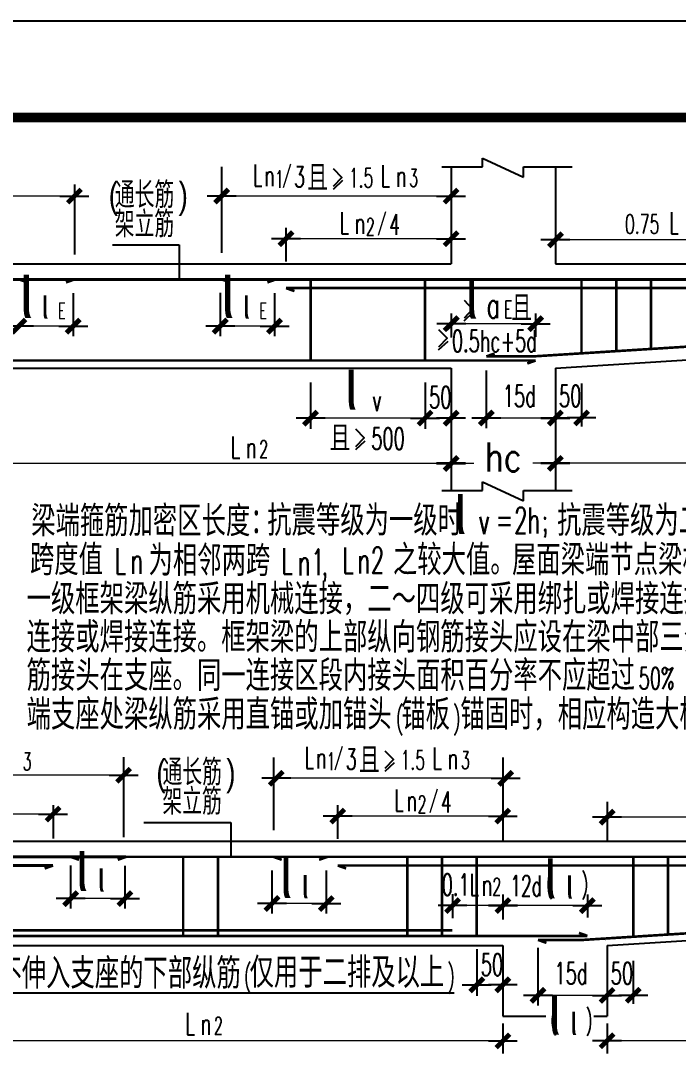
# Model space of a CAD drawing. Extents: x 250899 to 650964, y 268083 to 317384.
# Drawn here: x 415533 to 422339, y 302937 to 313733 of the extents above; entities that cross this region are included whole.
import ezdxf

# ---------------------------------------------------------------- set-up
doc = ezdxf.new("R2010")
doc.units = 0
doc.header["$LTSCALE"] = 1000
doc.header["$MEASUREMENT"] = 0
for name, color, linetype in [('PUB_DIM', 3, 'Continuous'), ('PUB_TITLE', 4, 'Continuous'), ('TEXT', 7, 'Continuous'), ('文字', 7, 'Continuous'), ('标注', 3, 'Continuous'), ('轮廓', 2, 'Continuous'), ('钢筋1', 1, 'Continuous')]:
    doc.layers.add(name, color=color, linetype=linetype)
doc.layers.add('Z-详图标注', color=3, linetype='Continuous', lineweight=18)
doc.styles.add('_HZTXT', font='gs_txt.shx', dxfattribs={"width": 0.8, "bigfont": 'gs_hztxt.shx'})
doc.styles.add('_SIMPLEX', font='SIMPLEX.shx', dxfattribs={"width": 0.7111111111111109})
doc.styles.add('_THZTXT', font='txt.shx', dxfattribs={"width": 0.8, "height": 400, "bigfont": 'hztxt.shx'})
doc.styles.add('_TXT', font='TXT', dxfattribs={"width": 1.028571428571429})
doc.styles.add('DIM_FONT', font='SIMPLEX.shx', dxfattribs={"width": 0.8})
doc.dimstyles.new('AXIS', dxfattribs={"dimtxt": 300, "dimasz": 1, "dimexe": 250, "dimexo": 300, "dimgap": 150, "dimtad": 1, "dimdec": 0, "dimzin": 0, "dimdsep": 46, "dimtxsty": 'DIM_FONT', "dimblk": '_DIMX', "dimcen": 0.9, "dimse1": 1, "dimse2": 1, "dimclrt": 7, "dimadec": 0, "dimazin": 0, "dimtfac": 1, "dimtdec": 0, "dimtix": 1, "dimtmove": 2, "dimatfit": 3, "dimldrblk": '_DIMX', "dimfxl": 1, "dimtolj": 1, "dimtzin": 0, "dimarcsym": 0})

# ---------------------------------------------------------------- blocks, each defined once
blk = doc.blocks.new('_DIMX')
blk.add_line((-150, 0), (150, 0))
at = {"const_width": 50}
blk.add_lwpolyline([(-70, -70), (70, 70)], dxfattribs=at)
blk = doc.blocks.new('*D12')
at = {"layer": 'Defpoints', "color": 0, "transparency": 16777216}
for p in [(17716.62102640932, 9445.463726103946), (18796.62102640932, 9445.46372610383), (17716.62102640921, 8445.463726103946)]:
    blk.add_point(p, dxfattribs=at)
at = {"layer": 'PUB_DIM', "color": 0, "lineweight": -2, "transparency": 16777216}
for p, q in [((17717.62102640921, 8445.463726103946), (17951.62102640931, 8445.463726103922)), ((18795.62102640921, 8445.463726103832), (18561.62102640931, 8445.463726103855))]:
    blk.add_line(p, q, dxfattribs=at)
for p, rotation in [((17716.62102640921, 8445.463726103946), 179.9999999999938), ((18796.62102640921, 8445.46372610383), 359.9999999999939)]:
    blk.add_blockref('_DIMX', p, dxfattribs=dict(at, rotation=rotation))
at = {"layer": 'PUB_DIM', "color": 7, "transparency": 16777216, "insert": (18256.62102640932, 8510.998277927923), "char_height": 300, "attachment_point": 5, "style": 'DIM_FONT'}
blk.add_mtext('\\A1;hc', dxfattribs=at)
blk = doc.blocks.new('*D13')
at = {"layer": 'Defpoints', "color": 0, "transparency": 16777216}
for p in [(17730.86336820223, 3863.851491362213), (17730.86336820223, 2963.851491362213), (18252.86463424843, 2963.851491362213)]:
    blk.add_point(p, dxfattribs=at)
at = {"layer": '标注', "color": 0, "lineweight": -2, "transparency": 16777216}
blk.add_line((18251.86463424843, 3863.851491362213), (17731.86336820223, 3863.851491362213), dxfattribs=at)
at = {"layer": '标注', "color": 0, "lineweight": -2, "transparency": 16777216, "rotation": 180}
blk.add_blockref('_DIMX', (17730.86336820223, 3863.851491362213), dxfattribs=at)
at = {"layer": '标注', "color": 0, "lineweight": -2, "transparency": 16777216}
blk.add_blockref('_DIMX', (18252.86463424843, 3863.851491362213), dxfattribs=at)
blk = doc.blocks.new('*D23')
at = {"layer": 'Defpoints', "color": 0, "transparency": 16777216}
for p in [(19332.09654867542, 4779.485598697916), (19332.09654867533, 3879.485598697917), (21533.64054867532, 3879.485598697684)]:
    blk.add_point(p, dxfattribs=at)
at = {"layer": '标注', "color": 0, "lineweight": -2, "transparency": 16777216}
blk.add_line((21532.64054867542, 4779.485598697685), (19333.09654867542, 4779.485598697916), dxfattribs=at)
for p, rotation in [((19332.09654867542, 4779.485598697916), 179.9999999999939), ((21533.64054867541, 4779.485598697685), 359.9999999999939)]:
    blk.add_blockref('_DIMX', p, dxfattribs=dict(at, rotation=rotation))
blk = doc.blocks.new('*D24')
at = {"layer": 'Defpoints', "color": 0, "transparency": 16777216}
for p in [(19332.09908387833, 3268.26201208344), (19602.09908387833, 3268.26201208344), (19332.09908387833, 2934.697734046036)]:
    blk.add_point(p, dxfattribs=at)
at = {"layer": '标注', "color": 0, "lineweight": -2, "transparency": 16777216}
for p, q in [((19331.09908387833, 2934.697734046036), (19330.09908387833, 2934.697734046036)), ((19602.09908387833, 2934.697734046036), (19332.09908387833, 2934.697734046036)), ((19603.09908387833, 2934.697734046036), (19604.09908387833, 2934.697734046036))]:
    blk.add_line(p, q, dxfattribs=at)
blk.add_blockref('_DIMX', (19332.09908387833, 2934.697734046036), dxfattribs=at)
at = {"layer": '标注', "color": 0, "lineweight": -2, "transparency": 16777216, "rotation": 180}
blk.add_blockref('_DIMX', (19602.09908387833, 2934.697734046036), dxfattribs=at)
blk = doc.blocks.new('*D25')
at = {"layer": 'Defpoints', "color": 0, "transparency": 16777216}
for p in [(18252.86463424843, 3863.851491362213), (18252.86463424843, 2963.851491362213), (19127.12463424844, 2963.851491362213)]:
    blk.add_point(p, dxfattribs=at)
at = {"layer": '标注', "color": 0, "lineweight": -2, "transparency": 16777216}
blk.add_line((19126.12463424844, 3863.851491362213), (18253.86463424843, 3863.851491362213), dxfattribs=at)
at = {"layer": '标注', "color": 0, "lineweight": -2, "transparency": 16777216, "rotation": 180}
blk.add_blockref('_DIMX', (18252.86463424843, 3863.851491362213), dxfattribs=at)
at = {"layer": '标注', "color": 0, "lineweight": -2, "transparency": 16777216}
blk.add_blockref('_DIMX', (19127.12463424844, 3863.851491362213), dxfattribs=at)
blk = doc.blocks.new('*D26')
at = {"layer": 'Defpoints', "color": 0, "transparency": 16777216}
for p in [(15861.56341891666, 3987.473414691813), (16423.87441891688, 3987.473414691813), (15861.56341891666, 3886.109513358512)]:
    blk.add_point(p, dxfattribs=at)
at = {"layer": '标注', "color": 0, "lineweight": -2, "transparency": 16777216}
blk.add_line((16422.87441891688, 3886.109513358512), (15862.56341891666, 3886.109513358512), dxfattribs=at)
at = {"layer": '标注', "color": 0, "lineweight": -2, "transparency": 16777216, "rotation": 180}
blk.add_blockref('_DIMX', (15861.56341891666, 3886.109513358512), dxfattribs=at)
at = {"layer": '标注', "color": 0, "lineweight": -2, "transparency": 16777216}
blk.add_blockref('_DIMX', (16423.87441891688, 3886.109513358512), dxfattribs=at)
blk = doc.blocks.new('*D27')
at = {"layer": 'Defpoints', "color": 0, "transparency": 16777216}
for p in [(15905.48329593942, 5183.253710059631), (15905.48329593939, 4283.253710059631), (18281.8972959395, 4283.253710059573)]:
    blk.add_point(p, dxfattribs=at)
at = {"layer": '标注', "color": 0, "lineweight": -2, "transparency": 16777216}
blk.add_line((18280.89729593952, 5183.253710059572), (15906.48329593942, 5183.253710059631), dxfattribs=at)
for p, rotation in [((15905.48329593942, 5183.253710059631), 179.9999999999986), ((18281.89729593952, 5183.253710059572), 359.9999999999986)]:
    blk.add_blockref('_DIMX', p, dxfattribs=dict(at, rotation=rotation))
blk = doc.blocks.new('*D28')
at = {"layer": 'Defpoints', "color": 0, "transparency": 16777216}
for p in [(16542.58794859194, 4791.700183128305), (16542.58794859191, 3891.700183128305), (18252.10194859188, 3891.700183128247)]:
    blk.add_point(p, dxfattribs=at)
at = {"layer": '标注', "color": 0, "lineweight": -2, "transparency": 16777216}
blk.add_line((18251.10194859191, 4791.700183128248), (16543.58794859194, 4791.700183128305), dxfattribs=at)
for p, rotation in [((16542.58794859194, 4791.700183128305), 179.999999999998), ((18252.10194859191, 4791.700183128248), 359.999999999998)]:
    blk.add_blockref('_DIMX', p, dxfattribs=dict(at, rotation=rotation))
blk = doc.blocks.new('*D29')
at = {"layer": 'Defpoints', "color": 0, "transparency": 16777216}
for p in [(17982.097541244, 3376.569371431608), (18252.097541244, 3376.569371431608), (17982.097541244, 3043.005093394204)]:
    blk.add_point(p, dxfattribs=at)
at = {"layer": '标注', "color": 0, "lineweight": -2, "transparency": 16777216}
for p, q in [((17981.097541244, 3043.005093394204), (17980.097541244, 3043.005093394204)), ((18252.097541244, 3043.005093394204), (17982.097541244, 3043.005093394204)), ((18253.097541244, 3043.005093394204), (18254.097541244, 3043.005093394204))]:
    blk.add_line(p, q, dxfattribs=at)
blk.add_blockref('_DIMX', (17982.097541244, 3043.005093394204), dxfattribs=at)
at = {"layer": '标注', "color": 0, "lineweight": -2, "transparency": 16777216, "rotation": 180}
blk.add_blockref('_DIMX', (18252.097541244, 3043.005093394204), dxfattribs=at)
blk = doc.blocks.new('*D30')
at = {"layer": 'Defpoints', "color": 0, "transparency": 16777216}
for p in [(18616.10438172403, 3267.709622633301), (19332.09938172414, 3267.709622633301), (18616.10438172403, 2934.145344595898)]:
    blk.add_point(p, dxfattribs=at)
at = {"layer": '标注', "color": 0, "lineweight": -2, "transparency": 16777216}
blk.add_line((19331.09938172414, 2934.145344595898), (18617.10438172402, 2934.145344595898), dxfattribs=at)
at = {"layer": '标注', "color": 0, "lineweight": -2, "transparency": 16777216, "rotation": 180}
blk.add_blockref('_DIMX', (18616.10438172403, 2934.145344595898), dxfattribs=at)
at = {"layer": '标注', "color": 0, "lineweight": -2, "transparency": 16777216}
blk.add_blockref('_DIMX', (19332.09938172414, 2934.145344595898), dxfattribs=at)
blk = doc.blocks.new('*D31')
at = {"layer": 'Defpoints', "color": 0, "transparency": 16777216}
for p in [(18796.61976961815, 8803.60497109435), (22216.61976961815, 8803.60497109435), (18796.61976961815, 8445.46372610383)]:
    blk.add_point(p, dxfattribs=at)
at = {"layer": '标注', "color": 0, "lineweight": -2, "transparency": 16777216}
blk.add_line((22215.61976961815, 8445.46372610383), (18797.61976961814, 8445.46372610383), dxfattribs=at)
at = {"layer": '标注', "color": 0, "lineweight": -2, "transparency": 16777216, "rotation": 180}
blk.add_blockref('_DIMX', (18796.61976961815, 8445.46372610383), dxfattribs=at)
at = {"layer": '标注', "color": 0, "lineweight": -2, "transparency": 16777216}
blk.add_blockref('_DIMX', (22216.61976961815, 8445.46372610383), dxfattribs=at)
blk = doc.blocks.new('*D32')
at = {"layer": 'Defpoints', "color": 0, "transparency": 16777216}
for p in [(18796.62576108682, 8941.777784642589), (18796.62576108682, 8915.239650194824), (19066.62576108682, 8941.777784642589)]:
    blk.add_point(p, dxfattribs=at)
at = {"layer": '标注', "color": 0, "lineweight": -2, "transparency": 16777216}
for p, q in [((18795.62576108682, 8915.239650194824), (18794.62576108682, 8915.239650194824)), ((19066.62576108682, 8915.239650194824), (18796.62576108682, 8915.239650194824)), ((19067.62576108682, 8915.239650194824), (19068.62576108682, 8915.239650194824))]:
    blk.add_line(p, q, dxfattribs=at)
blk.add_blockref('_DIMX', (18796.62576108682, 8915.239650194824), dxfattribs=at)
at = {"layer": '标注', "color": 0, "lineweight": -2, "transparency": 16777216, "rotation": 180}
blk.add_blockref('_DIMX', (19066.62576108682, 8915.239650194824), dxfattribs=at)
blk = doc.blocks.new('*D33')
at = {"layer": 'Defpoints', "color": 0, "transparency": 16777216}
for p in [(17717.39131145691, 9891.443295198087), (17717.39131145691, 8991.443295198085), (18591.65131145692, 8991.443295198085)]:
    blk.add_point(p, dxfattribs=at)
at = {"layer": '标注', "color": 0, "lineweight": -2, "transparency": 16777216}
blk.add_line((18590.65131145692, 9891.443295198087), (17718.39131145691, 9891.443295198087), dxfattribs=at)
at = {"layer": '标注', "color": 0, "lineweight": -2, "transparency": 16777216, "rotation": 180}
blk.add_blockref('_DIMX', (17717.39131145691, 9891.443295198087), dxfattribs=at)
at = {"layer": '标注', "color": 0, "lineweight": -2, "transparency": 16777216}
blk.add_blockref('_DIMX', (18591.65131145692, 9891.443295198087), dxfattribs=at)
blk = doc.blocks.new('*D34')
at = {"layer": 'Defpoints', "color": 0, "transparency": 16777216}
for p in [(15326.09009612514, 9866.6514295073), (15326.09009612514, 9818.51447676192), (15888.40109612536, 9818.51447676192)]:
    blk.add_point(p, dxfattribs=at)
at = {"layer": '标注', "color": 0, "lineweight": -2, "transparency": 16777216}
blk.add_line((15887.40109612536, 9866.6514295073), (15327.09009612514, 9866.6514295073), dxfattribs=at)
at = {"layer": '标注', "color": 0, "lineweight": -2, "transparency": 16777216, "rotation": 180}
blk.add_blockref('_DIMX', (15326.09009612514, 9866.6514295073), dxfattribs=at)
at = {"layer": '标注', "color": 0, "lineweight": -2, "transparency": 16777216}
blk.add_blockref('_DIMX', (15888.40109612536, 9866.6514295073), dxfattribs=at)
blk = doc.blocks.new('*D35')
at = {"layer": 'Defpoints', "color": 0, "transparency": 16777216}
for p in [(17446.62421845249, 8939.753632554375), (17446.62421845249, 8913.215498106729), (17716.62421845249, 8939.753632554375)]:
    blk.add_point(p, dxfattribs=at)
at = {"layer": '标注', "color": 0, "lineweight": -2, "transparency": 16777216}
for p, q in [((17445.62421845249, 8913.215498106729), (17444.62421845249, 8913.215498106729)), ((17716.62421845249, 8913.215498106729), (17446.62421845249, 8913.215498106729)), ((17717.62421845249, 8913.215498106729), (17718.62421845249, 8913.215498106729))]:
    blk.add_line(p, q, dxfattribs=at)
blk.add_blockref('_DIMX', (17446.62421845249, 8913.215498106729), dxfattribs=at)
at = {"layer": '标注', "color": 0, "lineweight": -2, "transparency": 16777216, "rotation": 180}
blk.add_blockref('_DIMX', (17716.62421845249, 8913.215498106729), dxfattribs=at)
blk = doc.blocks.new('*D36')
at = {"layer": 'Defpoints', "color": 0, "transparency": 16777216}
for p in [(16261.32421845244, 8939.753632554435), (16261.32421845244, 8913.215498106787), (17446.62421845249, 8939.753632554375)]:
    blk.add_point(p, dxfattribs=at)
at = {"layer": '标注', "color": 0, "lineweight": -2, "transparency": 16777216}
blk.add_line((17445.62421845249, 8913.215498106729), (16262.32421845244, 8913.215498106787), dxfattribs=at)
for p, rotation in [((16261.32421845244, 8913.215498106787), 179.9999999999972), ((17446.62421845249, 8913.215498106729), 359.9999999999972)]:
    blk.add_blockref('_DIMX', p, dxfattribs=dict(at, rotation=rotation))
blk = doc.blocks.new('*D37')
at = {"layer": 'Defpoints', "color": 0, "transparency": 16777216}
for p in [(18080.63105893251, 8941.225395192565), (18080.63105893251, 8914.687260744802), (18796.62605893263, 8941.225395192565)]:
    blk.add_point(p, dxfattribs=at)
at = {"layer": '标注', "color": 0, "lineweight": -2, "transparency": 16777216}
blk.add_line((18795.62605893262, 8914.687260744802), (18081.63105893251, 8914.687260744802), dxfattribs=at)
at = {"layer": '标注', "color": 0, "lineweight": -2, "transparency": 16777216, "rotation": 180}
blk.add_blockref('_DIMX', (18080.63105893251, 8914.687260744802), dxfattribs=at)
at = {"layer": '标注', "color": 0, "lineweight": -2, "transparency": 16777216}
blk.add_blockref('_DIMX', (18796.62605893263, 8914.687260744802), dxfattribs=at)
blk = doc.blocks.new('*D49')
at = {"layer": 'Defpoints', "color": 0, "transparency": 16777216}
for p in [(13776.56731936079, 4037.785772445677), (14338.87831936078, 4037.785772445677), (13776.56731936079, 3936.421871112376)]:
    blk.add_point(p, dxfattribs=at)
at = {"layer": '标注', "color": 0, "lineweight": -2, "transparency": 16777216}
blk.add_line((14337.87831936078, 3936.421871112376), (13777.56731936079, 3936.421871112376), dxfattribs=at)
at = {"layer": '标注', "color": 0, "lineweight": -2, "transparency": 16777216, "rotation": 180}
blk.add_blockref('_DIMX', (13776.56731936079, 3936.421871112376), dxfattribs=at)
at = {"layer": '标注', "color": 0, "lineweight": -2, "transparency": 16777216}
blk.add_blockref('_DIMX', (14338.87831936078, 3936.421871112376), dxfattribs=at)
blk = doc.blocks.new('*D50')
at = {"layer": 'Defpoints', "color": 0, "transparency": 16777216}
for p in [(11862.09820839809, 4812.499666855735), (11862.09820839809, 3912.499666855736), (13594.59820839809, 3912.499666855736)]:
    blk.add_point(p, dxfattribs=at)
at = {"layer": '标注', "color": 0, "lineweight": -2, "transparency": 16777216}
blk.add_line((13593.59820839809, 4812.499666855735), (11863.09820839809, 4812.499666855735), dxfattribs=at)
at = {"layer": '标注', "color": 0, "lineweight": -2, "transparency": 16777216, "rotation": 180}
blk.add_blockref('_DIMX', (11862.09820839809, 4812.499666855735), dxfattribs=at)
at = {"layer": '标注', "color": 0, "lineweight": -2, "transparency": 16777216}
blk.add_blockref('_DIMX', (13594.59820839809, 4812.499666855735), dxfattribs=at)
blk = doc.blocks.new('*D51')
at = {"layer": 'Defpoints', "color": 0, "transparency": 16777216}
for p in [(11862.09975205897, 5214.701239277674), (11862.09975205897, 4314.701239277674), (14324.98575205891, 4314.701239277674)]:
    blk.add_point(p, dxfattribs=at)
at = {"layer": '标注', "color": 0, "lineweight": -2, "transparency": 16777216}
blk.add_line((14323.98575205891, 5214.701239277674), (11863.09975205897, 5214.701239277674), dxfattribs=at)
at = {"layer": '标注', "color": 0, "lineweight": -2, "transparency": 16777216, "rotation": 180}
blk.add_blockref('_DIMX', (11862.09975205897, 5214.701239277674), dxfattribs=at)
at = {"layer": '标注', "color": 0, "lineweight": -2, "transparency": 16777216}
blk.add_blockref('_DIMX', (14324.98575205891, 5214.701239277674), dxfattribs=at)
blk = doc.blocks.new('*D53')
at = {"layer": 'Defpoints', "color": 0, "transparency": 16777216}
for p in [(13241.09399656928, 9866.6514295073), (13241.09399656928, 9752.986535090256), (13803.40499656927, 9752.986535090256)]:
    blk.add_point(p, dxfattribs=at)
at = {"layer": '标注', "color": 0, "lineweight": -2, "transparency": 16777216}
blk.add_line((13802.40499656927, 9866.6514295073), (13242.09399656928, 9866.6514295073), dxfattribs=at)
at = {"layer": '标注', "color": 0, "lineweight": -2, "transparency": 16777216, "rotation": 180}
blk.add_blockref('_DIMX', (13241.09399656928, 9866.6514295073), dxfattribs=at)
at = {"layer": '标注', "color": 0, "lineweight": -2, "transparency": 16777216}
blk.add_blockref('_DIMX', (13803.40499656927, 9866.6514295073), dxfattribs=at)
blk = doc.blocks.new('*D56')
at = {"layer": 'Defpoints', "color": 0, "transparency": 16777216}
for p in [(11326.62558232061, 8479.490716368544), (11326.62558232061, 8443.199609318865), (17716.62558232061, 8479.490716368484)]:
    blk.add_point(p, dxfattribs=at)
at = {"layer": '标注', "color": 0, "lineweight": -2, "transparency": 16777216}
blk.add_line((17715.62558232061, 8443.199609318806), (11327.62558232061, 8443.199609318865), dxfattribs=at)
for p, rotation in [((11326.62558232061, 8443.199609318865), 179.9999999999995), ((17716.62558232061, 8443.199609318806), 359.9999999999995)]:
    blk.add_blockref('_DIMX', p, dxfattribs=dict(at, rotation=rotation))
blk = doc.blocks.new('*D57')
at = {"layer": 'Defpoints', "color": 0, "transparency": 16777216}
for p in [(19332.0930924096, 2769.460956449162), (22752.0930924096, 2769.460956449162), (19332.0930924096, 2464.921809955042)]:
    blk.add_point(p, dxfattribs=at)
at = {"layer": '标注', "color": 0, "lineweight": -2, "transparency": 16777216}
blk.add_line((22751.0930924096, 2464.921809955042), (19333.0930924096, 2464.921809955042), dxfattribs=at)
at = {"layer": '标注', "color": 0, "lineweight": -2, "transparency": 16777216, "rotation": 180}
blk.add_blockref('_DIMX', (19332.0930924096, 2464.921809955042), dxfattribs=at)
at = {"layer": '标注', "color": 0, "lineweight": -2, "transparency": 16777216}
blk.add_blockref('_DIMX', (22752.0930924096, 2464.921809955042), dxfattribs=at)
blk = doc.blocks.new('*D58')
at = {"layer": 'Defpoints', "color": 0, "transparency": 16777216}
for p in [(11862.09890511207, 2767.196839663964), (18252.09890511207, 2767.196839663906), (11862.09890511207, 2462.657693169961)]:
    blk.add_point(p, dxfattribs=at)
at = {"layer": '标注', "color": 0, "lineweight": -2, "transparency": 16777216}
blk.add_line((18251.09890511207, 2462.657693169904), (11863.09890511207, 2462.657693169961), dxfattribs=at)
for p, rotation in [((11862.09890511207, 2462.657693169961), 179.9999999999995), ((18252.09890511207, 2462.657693169904), 359.9999999999995)]:
    blk.add_blockref('_DIMX', p, dxfattribs=dict(at, rotation=rotation))
blk = doc.blocks.new('*D76')
at = {"layer": 'Defpoints', "color": 0, "transparency": 16777216}
for p in [(18796.62322588381, 10760.0275148467), (18796.62322588381, 10597.21661555633), (20998.16722588381, 10597.21661555633)]:
    blk.add_point(p, dxfattribs=at)
at = {"layer": '标注', "color": 0, "lineweight": -2, "transparency": 16777216}
blk.add_line((20997.16722588381, 10760.0275148467), (18797.62322588381, 10760.0275148467), dxfattribs=at)
at = {"layer": '标注', "color": 0, "lineweight": -2, "transparency": 16777216, "rotation": 180}
blk.add_blockref('_DIMX', (18796.62322588381, 10760.0275148467), dxfattribs=at)
at = {"layer": '标注', "color": 0, "lineweight": -2, "transparency": 16777216}
blk.add_blockref('_DIMX', (20998.16722588381, 10760.0275148467), dxfattribs=at)
blk = doc.blocks.new('*D77')
at = {"layer": 'Defpoints', "color": 0, "transparency": 16777216}
for p in [(11326.62008531345, 11213.80530355708), (11326.62008531345, 10614.7203154891), (13816.02008531336, 10614.7203154891)]:
    blk.add_point(p, dxfattribs=at)
at = {"layer": '标注', "color": 0, "lineweight": -2, "transparency": 16777216}
blk.add_line((13815.02008531336, 11213.80530355708), (11327.62008531345, 11213.80530355708), dxfattribs=at)
at = {"layer": '标注', "color": 0, "lineweight": -2, "transparency": 16777216, "rotation": 180}
blk.add_blockref('_DIMX', (11326.62008531345, 11213.80530355708), dxfattribs=at)
at = {"layer": '标注', "color": 0, "lineweight": -2, "transparency": 16777216}
blk.add_blockref('_DIMX', (13816.02008531336, 11213.80530355708), dxfattribs=at)
blk = doc.blocks.new('*D79')
at = {"layer": 'Defpoints', "color": 0, "transparency": 16777216}
for p in [(15340.21236624547, 11213.80530355708), (15340.21236624545, 10313.80530355707), (17716.62636624533, 10313.80530355702)]:
    blk.add_point(p, dxfattribs=at)
at = {"layer": '标注', "color": 0, "lineweight": -2, "transparency": 16777216}
blk.add_line((17715.62636624535, 11213.80530355702), (15341.21236624547, 11213.80530355708), dxfattribs=at)
for p, rotation in [((15340.21236624547, 11213.80530355708), 179.9999999999986), ((17716.62636624535, 11213.80530355702), 359.9999999999986)]:
    blk.add_blockref('_DIMX', p, dxfattribs=dict(at, rotation=rotation))
blk = doc.blocks.new('*D80')
at = {"layer": 'Defpoints', "color": 0, "transparency": 16777216}
for p in [(16007.11462580043, 10772.24209927732), (16007.1146258004, 9872.242099277328), (17716.62862580036, 9872.24209927727)]:
    blk.add_point(p, dxfattribs=at)
at = {"layer": '标注', "color": 0, "lineweight": -2, "transparency": 16777216}
blk.add_line((17715.62862580039, 10772.24209927726), (16008.11462580043, 10772.24209927732), dxfattribs=at)
for p, rotation in [((16007.11462580043, 10772.24209927732), 179.999999999998), ((17716.62862580039, 10772.24209927726), 359.999999999998)]:
    blk.add_blockref('_DIMX', p, dxfattribs=dict(at, rotation=rotation))
blk = doc.blocks.new('A$C14DB33D0')
at = {"layer": '文字'}
for p, q in [((16497.23020643112, 11286.32395871926), (16593.93593255058, 11377.88176513125)), ((17852.33757433318, 9923.01555084478), (17949.04330045287, 10014.57335725677)), ((17586.56166024855, 9622.204884321603), (17685.49651774135, 9711.349280400029)), ((16729.96844377299, 8588.295725260396), (16826.67416989268, 8679.853531672617)), ((17032.70352922263, 5255.772365221819), (17129.40925534209, 5347.330171633752)), ((17032.70352922263, 5255.772365221819), (17129.40925534209, 5347.330171633984))]:
    blk.add_line(p, q, dxfattribs=at)
at = {"layer": '文字', "const_width": 27}
for points in [[(12378.74615298584, 3606.817834312395), (17728.29039134295, 3606.817834312336)], [(19310.87639123457, 3515.017558073516), (19311.77549347002, 3515.045969021514)]]:
    blk.add_lwpolyline(points, dxfattribs=at)
at = {"layer": '标注'}
for p, q in [((18043.08320770319, 11605.95838535385), (18466.9832077031, 11408.85838535387)), ((18043.08320770319, 11517.75838535378), (18043.08320770319, 11605.95838535385)), ((15340.21627621003, 11517.75838535384), (15340.21627621003, 10627.12623574643)), ((17619.18320770305, 11517.75838535378), (18043.08320770319, 11517.75838535378)), ((18466.9832077031, 11408.85838535387), (18466.9832077031, 11517.75838535378)), ((18466.9832077031, 11517.75838535378), (18969.18320770305, 11517.75838535378)), ((13816.02417514543, 11332.12022001901), (13816.02417514543, 10608.39813524508)), ((16004.3557787626, 10883.72063915396), (16004.3557787626, 10536.08905510895)), ((14210.92651165486, 10707.27390871651), (14899.30206270562, 10707.27390871651)), ((14899.30206270562, 10707.27390871651), (14899.30206270562, 10345.93254982028)), ((13803.40931926318, 10207.84161764535), (13803.40931926318, 9764.071323844488)), ((15326.08763204398, 10210.0716679733), (15326.08763204398, 9764.071323844488)), ((15888.40541881928, 10207.84161764535), (15888.40541881928, 9764.071323844488)), ((17717.39512824407, 9996.778243023262), (17717.39512824407, 9748.734633972696)), ((18591.65328518068, 9996.778243023262), (18591.65328518068, 9756.777393012135)), ((18080.63054153765, 9407.309439002012), (18080.63054153765, 8809.739297487016)), ((16261.31980052055, 9282.185538255377), (16261.31980052055, 8801.415124459541)), ((17446.62417514552, 9282.185538255317), (17446.62417514552, 8801.415124459483)), ((19066.62417514552, 9273.03332030616), (19066.62417514552, 8827.273179855605)), ((18043.08320770343, 8252.565153150877), (18466.98320770333, 8055.465153150901)), ((18043.08320770343, 8164.365153150923), (18043.08320770343, 8252.565153150877)), ((17619.18320770305, 8164.365153150923), (18043.08320770343, 8164.365153150923)), ((18466.98320770333, 8164.365153150923), (18969.18320770305, 8164.365153150923)), ((18466.98320770333, 8055.465153150901), (18466.98320770333, 8164.365153150923)), ((14324.98923326772, 5402.699233015249), (14324.98923326772, 4572.282989390143)), ((15875.68959900155, 5397.949883746631), (15875.68959900155, 4646.584319597641)), ((18252.09749793703, 5397.949883746573), (18252.09749793703, 4531.72062058084)), ((13594.59749793703, 4903.150932285767), (13594.59749793703, 4560.147292380753)), ((13594.59749793703, 4863.202182221058), (13594.59749793703, 4627.856219096291)), ((16539.82910155412, 4903.178723005061), (16539.82910155412, 4555.547138960166)), ((19332.09749793704, 4937.412396260311), (19332.09749793704, 4531.72062058084)), ((14534.70700672269, 4726.731992567838), (15434.77538549714, 4726.731992567838)), ((15434.77538549714, 4726.731992567838), (15434.77538549714, 4369.720620580898)), ((13776.5648552794, 4279.842109578377), (13776.5648552794, 3833.841765449565)), ((14338.88264205469, 4277.61205925019), (14338.88264205469, 3833.841765449565)), ((15861.5609548355, 4229.529751824396), (15861.5609548355, 3783.5294076957)), ((16423.87874161079, 4227.299701496326), (16423.87874161079, 3783.5294076957)), ((17730.87863535131, 3982.216114499614), (17730.87863535131, 3734.172505449162)), ((18252.86845103558, 3969.18643918739), (18252.86845103558, 3721.142830137055)), ((18252.87226782273, 3980.962545869413), (18252.87226782273, 3732.918936819078)), ((19127.1266079722, 3980.496413944879), (19127.1266079722, 3740.495563933633)), ((17982.09749793703, 3411.975133542794), (17982.09749793703, 2931.204719746958)), ((18616.10386432917, 3426.767522852992), (18616.10386432917, 2829.197381338229)), ((19602.09749793703, 3292.491404157256), (19602.09749793703, 2846.731263706934)), ((12985.23387780855, 2959.172115219241), (17748.7481875054, 2959.172115219182)), ((18252.09749793698, 2644.104665913044), (18252.09749793698, 2331.749914692024)), ((19332.09749793698, 2644.104665913044), (19332.09749793698, 2331.749914692024))]:
    blk.add_line(p, q, dxfattribs=at)
at = {"layer": '轮廓'}
for p, q in [((17716.62417514552, 11517.75838535378), (17716.62417514552, 10512.26253672963)), ((18796.62417514552, 11517.75838535378), (18796.62417514552, 10512.26253672963)), ((11326.62417514552, 10512.26253672968), (17716.62417514552, 10512.26253672963)), ((18796.62417514552, 10512.26253672963), (22216.62417514552, 10512.26253672963)), ((18796.62417514552, 9432.26253672963), (22216.62417514552, 9648.617377467395)), ((11326.62417514552, 9432.262536729686), (17716.62417514552, 9432.26253672963)), ((17716.62417514552, 9432.26253672963), (17716.62417514552, 8164.365153150923)), ((18796.62417514552, 9432.26253672963), (18796.62417514552, 8164.365153150923)), ((11862.09749793703, 4531.720620580897), (19332.09749793704, 4531.72062058084)), ((19332.09749793704, 4531.72062058084), (22752.09749793704, 4531.720620580607)), ((19332.09749793704, 3451.72062058084), (22752.09749793704, 3668.075461318375)), ((11862.09749793703, 3451.720620580899), (18252.09749793703, 3451.72062058084)), ((18252.09749793703, 3451.72062058084), (18252.09749793698, 2719.319211569739)), ((19332.09749793704, 3451.72062058084), (19332.09749793698, 2719.319211569739)), ((18252.09749793698, 2719.319211569739), (18697.33625419222, 2719.319211569739)), ((19193.3337684634, 2719.319211569739), (19332.09749793698, 2719.319211569739))]:
    blk.add_line(p, q, dxfattribs=at)
at = {"layer": '钢筋1'}
for points, const_width in [([(2476.141265650047, 10350.26253672974), (22054.17417514557, 10350.26253672963)], 30), ([(13243.52735181409, 10350.26253672968), (13330.52473108121, 10319.29012573999)], 27), ([(13816.02417514543, 10350.26253672968), (13729.02679587877, 10319.29012573999)], 27), ([(15340.21627621003, 10350.26253672968), (15427.21365547692, 10319.29012573999)], 27), ([(15901.02027470153, 10350.26253672968), (15814.02289543464, 10319.29012573999)], 27), ([(16007.11627620994, 10260.26253672968), (20998.1638289853, 10260.26253672962)], 27), ([(16007.11627620994, 10260.26253672968), (16094.11365547706, 10229.29012573999)], 27), ([(16261.31980052055, 10350.26253672968), (16261.31980052055, 9510.40957623208)], 27), ([(17446.62417514552, 10350.26253672963), (17446.62417514552, 9510.409576232021)], 27), ([(19066.62417514552, 10350.26253672963), (19066.62417514552, 9584.627854459744)], 27), ([(19426.62417514552, 10350.26253672951), (19426.62417514552, 9607.4020482215)], 27), ([(19786.62417514552, 10350.26253672951), (19786.62417514552, 9630.17624198337)], 27), ([(18554.31911127362, 9552.218591154611), (22030.62071196944, 9772.135164012841)], 27), ([(10452.72417514562, 9510.40957623208), (18591.95216548652, 9510.409576232021)], 27), ([(18080.63054153765, 9552.218591154611), (18167.62792080431, 9583.191002144304)], 27), ([(18080.63054153765, 9552.218591154611), (18554.31911127362, 9552.218591154611)], 27), ([(18504.9547862194, 9479.437165242096), (18591.95216548652, 9510.409576232021)], 27), ([(18554.76911127358, 9552.218591154611), (18554.76821350911, 9552.247002102844)], 27), ([(8323.838963221993, 4369.720620580898), (14349.26428559911, 4369.720620580898)], 30), ([(13776.21187972301, 4369.720620580898), (13863.20925899013, 4338.748209591321)], 27), ([(13776.21187972301, 4369.720620580898), (22589.64749793709, 4369.72062058084)], 27), ([(14351.49749793694, 4369.720620580898), (14264.50011867028, 4338.748209591089)], 27), ([(14942.18203656631, 4369.720620580898), (14942.18203656631, 3550.65823552019)], 27), ([(15302.18203656631, 4369.720620580898), (15302.18203656631, 3550.65823552019)], 27), ([(15875.68959900155, 4369.720620580898), (15962.68697826844, 4338.748209591089)], 27), ([(15876.15006341948, 4369.720620580898), (22589.64749793709, 4369.720620580607)], 27), ([(16436.49359749304, 4369.720620580898), (16349.49621822615, 4338.748209591089)], 27), ([(17262.09749793703, 4369.720620580898), (17262.09749793703, 3550.65823552019)], 27), ([(17622.09749793703, 4369.72062058084), (17622.09749793703, 3550.658235520132)], 27), ([(17982.09749793703, 4369.72062058084), (17982.09749793703, 3550.658235520132)], 27), ([(19602.09749793703, 4369.72062058084), (19602.09749793703, 3541.700426309377)], 27), ([(19962.09749793703, 4369.72062058084), (19962.09749793703, 3564.474620071247)], 27), ([(9049.597497937268, 4279.720620580898), (13594.59749793703, 4279.720620580898)], 30), ([(13594.59749793703, 4279.720620580898), (13507.60011867014, 4248.748209591089)], 27), ([(16542.58959900145, 4279.720620580898), (21533.63715177681, 4279.720620580607)], 27), ([(16542.58959900145, 4279.720620580898), (16629.58697826858, 4248.748209591089)], 27), ([(19089.79243406514, 3509.29116300436), (22566.09403476096, 3729.207735862474)], 27), ([(10988.19749793713, 3550.65823552019), (19127.42548827804, 3550.658235520132)], 27), ([(19040.42810901091, 3581.630646509708), (19127.42548827804, 3550.658235520132)], 27), ([(18616.10386432917, 3509.29116300436), (18703.10124359582, 3478.318752014668)], 27), ([(18616.10386432917, 3509.29116300436), (19089.79243406514, 3509.29116300436)], 27), ([(19090.24243406509, 3509.29116300436), (19090.24153630063, 3509.319573952474)], 27)]:
    blk.add_lwpolyline(points, dxfattribs=dict(at, const_width=const_width))
at = {"layer": 'TEXT'}
for s, height, style, width, p in [('梁端箍筋加密区长度：', 315, '_THZTXT', 0.8, (13368.46739035262, 7689.504293803475)), ('抗震等级为一级时', 315, '_THZTXT', 0.8, (15812.96869691927, 7695.102132543572)), ('抗震等级为二至四级时', 315, '_THZTXT', 0.8, (18813.56882410356, 7693.621282596315)), ('之较大值。', 315, '_THZTXT', 0.8, (17114.52598143858, 7286.180973998678)), ('0.1L', 225, '_SIMPLEX', 0.6, (17619.28170063207, 3967.307734729381)), ('2', 180, '_SIMPLEX', 0.6, (18143.14559807605, 3969.91405055952)), ('15d', 225, '_SIMPLEX', 0.6, (18787.08938022354, 3050.028019390309))]:
    blk.add_text(s, height=height, rotation=359.9999999999997, dxfattribs=dict(at, style=style, width=width)).set_placement(p)
at = {"layer": '文字'}
for s, height, style, width, p in [('L', 225, '_SIMPLEX', 0.6, (15663.1191655274, 11314.9757985099)), ('n', 225, '_SIMPLEX', 0.6, (15780.68693602411, 11314.71104528394)), ('1', 180, '_SIMPLEX', 0.6, (15891.87919601356, 11297.36075294798)), ('/', 162, '_SIMPLEX', 0.6, (15969.13299516844, 11351.67484830436)), ('3', 216, '_SIMPLEX', 0.6, (16091.12377406773, 11304.31989820849)), ('且', 270, '_THZTXT', 0.8, (16225.49580607167, 11265.92250525951)), ('>', 216, '_SIMPLEX', 0.6, (16473.16621222184, 11313.93410595972)), ('1.5', 198, '_SIMPLEX', 0.6, (16656.73181482707, 11303.59461027686)), ('L', 225, '_SIMPLEX', 0.6, (16987.48188617662, 11307.97606450435)), ('n', 225, '_SIMPLEX', 0.6, (17144.51558629912, 11307.71131127834)), ('3', 180, '_SIMPLEX', 0.6, (17282.19210496033, 11310.58238033444)), ('(', 270, '_HZTXT', 0.8, (14170.52526865597, 11089.76615899079)), ('通长筋', 270, '_HZTXT', 0.8, (14234.62454424635, 11089.76615899079)), (')', 270, '_HZTXT', 0.8, (14895.01988282916, 11089.76615899079)), ('架立筋', 270, '_HZTXT', 0.8, (14233.46103603765, 10786.70781852479)), ('L', 225, '_SIMPLEX', 0.6, (16561.35817419784, 10822.82742009265)), ('/', 162, '_SIMPLEX', 0.6, (16952.40748926042, 10859.02031550812)), ('4', 216, '_SIMPLEX', 0.6, (17074.39826815948, 10811.66536541219)), ('0.75', 198, '_SIMPLEX', 0.6, (19516.79690482001, 10824.3373034427)), ('L', 225, '_SIMPLEX', 0.6, (19974.55078832479, 10822.82742009259)), ('n', 225, '_SIMPLEX', 0.6, (16718.39187432057, 10822.56266686669)), ('2', 180, '_SIMPLEX', 0.6, (16834.11694992007, 10804.18047618319)), ('ι', 585, '_HZTXT', 0.8, (13248.68483266327, 9949.37994850951)), ('ι', 585, '_HZTXT', 0.8, (15333.68093221937, 9949.37994850951)), ('ι', 540, '_HZTXT', 0.8, (17865.67994540208, 9944.103917512402)), ('ι', 315, '_HZTXT', 0.8, (13474.03740877239, 9945.188692290802)), ('ι', 315, '_HZTXT', 0.8, (15559.03350832825, 9945.188692290802)), ('且', 270, '_THZTXT', 0.8, (18337.48640719056, 9916.143039118324)), ('E', 162, '_SIMPLEX', 0.6, (13644.7360616622, 9944.803232749691)), ('E', 162, '_SIMPLEX', 0.6, (15729.7321612183, 9944.803232749691)), ('>', 216, '_SIMPLEX', 0.6, (17828.2735801239, 9950.62569808512)), (' a', 270, '_SIMPLEX', 0.6, (17976.45624135062, 9948.708188698802)), ('E', 180, '_SIMPLEX', 0.6, (18263.17757435934, 9948.689769507211)), ('>', 216, '_SIMPLEX', 0.6, (17563.4109564668, 9648.06129067886)), ('0.5hc+5d', 225, '_SIMPLEX', 0.6, (17724.20511430176, 9600.156788665277)), ('ι', 540, '_HZTXT', 0.8, (16618.15606352896, 8999.679605614978)), ('50', 225, '_SIMPLEX', 0.6, (17488.14703557361, 9016.808634893678)), ('15d', 225, '_SIMPLEX', 0.6, (18251.61605743202, 9030.569935539332)), ('50', 225, '_SIMPLEX', 0.6, (18833.48495563748, 9030.569935539332)), ('v', 225, '_SIMPLEX', 0.6, (16900.01852580416, 8987.291496818187)), ('且', 270, '_THZTXT', 0.8, (16458.23404341354, 8567.894271800646)), ('>', 216, '_SIMPLEX', 0.6, (16705.9044495637, 8615.90587250085)), ('500', 225, '_SIMPLEX', 0.6, (16889.29210754228, 8589.445057243456)), ('L', 225, '_SIMPLEX', 0.6, (15434.5672999192, 8499.225095828648)), ('n', 225, '_SIMPLEX', 0.6, (15591.6010000417, 8498.960342602457)), ('2', 180, '_SIMPLEX', 0.6, (15729.27751870313, 8501.83141165867)), ('ι', 540, '_HZTXT', 0.8, (17747.55089479242, 7712.641616151611)), ('2h', 270, '_SIMPLEX', 0.6, (18368.98303014715, 7719.322546054202)), ('v', 270, '_SIMPLEX', 0.6, (18001.80648720334, 7710.599531229992)), (';', 216, '_SIMPLEX', 0.6, (18661.19014353794, 7743.256180481811)), ('=', 270, '_SIMPLEX', 0.6, (18179.18639616226, 7726.220039323147)), ('跨度值', 315, '_THZTXT', 0.8, (13355.77141525154, 7287.258788996377)), ('L', 270, '_SIMPLEX', 0.6, (14232.89316464751, 7296.926136238501)), ('为相邻两跨', 315, '_THZTXT', 0.8, (14583.67864758591, 7279.397640430253)), ('L', 270, '_SIMPLEX', 0.6, (15960.50464989361, 7296.926136238501)), ('L', 270, '_SIMPLEX', 0.6, (16591.11254835385, 7304.228986435919)), ('2', 270, '_SIMPLEX', 0.6, (16885.82276713755, 7306.83530226606)), ('屋面梁端节点梁柱钢筋连接见', 315, '_THZTXT', 0.8, (18347.11512250942, 7286.180973998678)), ('n', 270, '_SIMPLEX', 0.6, (14394.76635299553, 7301.283349335193)), ('n', 270, '_SIMPLEX', 0.6, (16128.07298824168, 7283.441143319127)), ('1', 270, '_SIMPLEX', 0.6, (16265.74950690311, 7286.312212375226)), ('n', 270, '_SIMPLEX', 0.6, (16748.14624847634, 7303.964233209845)), (',', 216, '_SIMPLEX', 0.6, (16380.01101336931, 7288.06079811696)), ('一级框架梁纵筋采用机械连接，二～四级可采用绑扎或焊接连接。贯通筋', 315, '_THZTXT', 0.8, (13320.84627590771, 6881.111788355513)), ('连接或焊接连接。框架梁的上部纵向钢筋接头应设在梁中部三分之一跨度范围内，下部纵向钢', 315, '_THZTXT', 0.8, (13320.84627590771, 6485.531643153866)), ('筋接头在支座。同一连接区段内接头面积百分率不应超过', 315, '_THZTXT', 0.8, (13320.84627590771, 6088.329872488859)), ('50%', 225, '_SIMPLEX', 0.6, (19657.94942741538, 6106.490492525103)), ('端支座处梁纵筋采用直锚或加锚头', 315, '_THZTXT', 0.8, (13320.84627590771, 5686.386053910944)), ('(', 252, '_TXT', 0.6, (17129.95857387082, 5686.386053910887)), ('锚板', 315, '_THZTXT', 0.8, (17200.77255812264, 5686.386053910887)), (')', 252, '_TXT', 0.6, (17727.17079434334, 5686.386053910887)), ('锚固时，相应构造大样见', 315, '_THZTXT', 0.8, (17812.17728650896, 5686.386053910887)), ('L', 225, '_SIMPLEX', 0.6, (16198.59248831891, 5284.424205012452)), ('/', 162, '_SIMPLEX', 0.6, (16504.60631795996, 5321.123254806916)), ('且', 270, '_THZTXT', 0.8, (16760.96912886318, 5235.370911762068)), ('3', 180, '_SIMPLEX', 0.6, (13280.59039632091, 5266.691605976499)), ('通长筋', 270, '_HZTXT', 0.8, (14727.87839113152, 5109.224242842007)), ('n', 225, '_SIMPLEX', 0.6, (16316.16025881562, 5284.159451786494)), ('1', 180, '_SIMPLEX', 0.6, (16427.35251880507, 5266.809159450531)), ('3', 216, '_SIMPLEX', 0.6, (16626.59709685924, 5273.76830471104)), ('>', 216, '_SIMPLEX', 0.6, (17008.63953501335, 5283.382512462274)), ('1.5', 198, '_SIMPLEX', 0.6, (17192.20513761858, 5273.04301677936)), ('L', 225, '_SIMPLEX', 0.6, (17522.95520896814, 5277.424471006852)), ('n', 225, '_SIMPLEX', 0.6, (17679.98890909064, 5277.159717780894)), ('3', 180, '_SIMPLEX', 0.6, (17817.66542775184, 5280.030786836992)), ('(', 270, '_HZTXT', 0.8, (14663.77911554114, 5109.224242842007)), (')', 270, '_HZTXT', 0.8, (15388.27372971433, 5109.224242842007)), ('架立筋', 270, '_HZTXT', 0.8, (14726.71488292282, 4806.165902376008)), ('L', 225, '_SIMPLEX', 0.6, (17126.88426201208, 4841.435016315438)), ('n', 225, '_SIMPLEX', 0.6, (17253.86519711208, 4841.17026308948)), ('2', 180, '_SIMPLEX', 0.6, (17369.59027271159, 4822.788072405972)), ('/', 162, '_SIMPLEX', 0.6, (17487.88081205194, 4877.627911730909)), ('4', 216, '_SIMPLEX', 0.6, (17609.87159095099, 4830.27296163515)), ('ι', 540, '_HZTXT', 0.8, (13830.40549589717, 4014.015073401918)), ('ι', 540, '_HZTXT', 0.8, (15942.36936405487, 3944.443286287082)), ('ι', 540, '_HZTXT', 0.8, (18680.10425835778, 3939.269444758894)), ('ι', 315, '_HZTXT', 0.8, (14055.75807200628, 4009.823817183213)), ('(', 198, '_SIMPLEX', 0.6, (18699.82247149525, 3996.234469779193)), (')', 198, '_SIMPLEX', 0.6, (19066.35389858857, 3993.027338020628)), ('ι', 315, '_HZTXT', 0.8, (16167.72194016422, 3940.252030068375)), ('n', 225, '_SIMPLEX', 0.6, (18032.69289487484, 3967.042981503423)), ('12d', 216, '_SIMPLEX', 0.6, (18327.584739062, 3960.42009691499)), ('ι', 315, '_HZTXT', 0.8, (18905.45683446689, 3935.078188540189)), ('不伸入支座的下部纵筋', 315, '_THZTXT', 0.8, (13018.91053032991, 3003.936755490788)), ('仅用于二排及以上', 315, '_THZTXT', 0.8, (15629.50435703969, 3013.031001061965)), ('50', 225, '_SIMPLEX', 0.6, (18023.62035836512, 3138.426340081154)), ('(', 252, '_TXT', 0.6, (15556.70612081908, 3013.031001061965)), (')', 252, '_TXT', 0.6, (17667.90259325993, 3013.031001061907)), ('50', 225, '_SIMPLEX', 0.6, (19368.95827842899, 3050.028019390309)), ('ι', 540, '_HZTXT', 0.8, (18723.3545929591, 2526.903232191813)), ('(', 198, '_SIMPLEX', 0.6, (18743.07280609658, 2583.868257212344)), (')', 198, '_SIMPLEX', 0.6, (19109.60423318989, 2580.661125453662)), ('L', 225, '_SIMPLEX', 0.6, (14965.39885172777, 2526.924330390706)), ('2', 180, '_SIMPLEX', 0.6, (15260.10907051171, 2529.530646220847)), ('ι', 315, '_HZTXT', 0.8, (18948.70716906822, 2522.71197597334)), ('n', 225, '_SIMPLEX', 0.6, (15122.43255185027, 2526.659577164748))]:
    blk.add_text(s, height=height, rotation=359.9999999999997, dxfattribs=dict(at, style=style, width=width)).set_placement(p)
at = {"layer": 'PUB_DIM'}
dim = blk.add_linear_dim(base=(17716.62102640921, 8445.463726103946), p1=(18796.62102640932, 9445.46372610383), p2=(17716.62102640932, 9445.463726103946), angle=179.99999999999383, text='hc', dimstyle='AXIS', dxfattribs=at)
dim.commit()
dim.dimension.update_dxf_attribs({"geometry": '*D12', "text_midpoint": (18256.62102640932, 8510.998277927923), "dimtype": 129})
at = {"layer": '标注'}
for p1, p2, distance, picture, middle in [((13816.02008531336, 10614.7203154891), (11326.62008531345, 10614.7203154891), -599.0849880679798, '*D77', (12571.3200853134, 11213.80530355708)), ((17716.62636624533, 10313.80530355702), (15340.21236624545, 10313.80530355707), -900.000000000009, '*D79', (16528.41936624541, 11213.80530355705)), ((17716.62862580036, 9872.24209927727), (16007.1146258004, 9872.242099277328), -899.9999999999928, '*D80', (16861.87162580041, 10772.2420992773)), ((20998.16722588381, 10597.21661555633), (18796.62322588381, 10597.21661555633), -162.8108992903708, '*D76', (19897.39522588381, 10760.0275148467)), ((13803.40499656927, 9752.986535090256), (13241.09399656928, 9752.986535090256), -113.66489441704289, '*D53', (13522.24949656927, 9866.6514295073)), ((15888.40109612536, 9818.51447676192), (15326.09009612514, 9818.51447676192), -48.13695274537895, '*D34', (15607.24559612525, 9866.6514295073)), ((18591.65131145692, 8991.443295198085), (17717.39131145691, 8991.443295198085), -900.0000000000018, '*D33', (18154.52131145692, 9891.443295198087)), ((17446.62421845249, 8939.753632554375), (16261.32421845244, 8939.753632554435), 26.53813444764819, '*D36', (16853.97421845246, 8913.215498106758)), ((18796.62605893263, 8941.225395192565), (18080.63105893251, 8941.225395192565), 26.538134447762786, '*D37', (18438.62855893257, 8914.687260744802)), ((19066.62576108682, 8941.777784642589), (18796.62576108682, 8941.777784642589), 26.538134447764605, '*D32', (18931.62576108682, 8915.239650194824)), ((22216.61976961815, 8803.60497109435), (18796.61976961815, 8803.60497109435), 358.14124499052014, '*D31', (20506.61976961815, 8445.46372610383)), ((17716.62558232061, 8479.490716368484), (11326.62558232061, 8479.490716368544), 36.29110704967934, '*D56', (14521.62558232061, 8443.199609318837)), ((14324.98575205891, 4314.701239277674), (11862.09975205897, 4314.701239277674), -900, '*D51', (13093.54275205894, 5214.701239277674)), ((18281.8972959395, 4283.253710059573), (15905.48329593939, 4283.253710059631), -900, '*D27', (17093.69029593947, 5183.253710059602)), ((13594.59820839809, 3912.499666855736), (11862.09820839809, 3912.499666855736), -899.9999999999991, '*D50', (12728.34820839809, 4812.499666855735)), ((18252.10194859188, 3891.700183128247), (16542.58794859191, 3891.700183128305), -900, '*D28', (17397.34494859192, 4791.700183128276)), ((21533.64054867532, 3879.485598697684), (19332.09654867533, 3879.485598697917), -899.9999999999994, '*D23', (20432.86854867542, 4779.485598697799)), ((14338.87831936078, 4037.785772445677), (13776.56731936079, 4037.785772445677), 101.36390133330133, '*D49', (14057.72281936079, 3936.421871112376)), ((16423.87441891688, 3987.473414691813), (15861.56341891666, 3987.473414691813), 101.36390133330133, '*D26', (16142.71891891677, 3886.109513358512)), ((18252.86463424843, 2963.851491362213), (17730.86336820223, 2963.851491362213), -900, '*D13', (17991.86400122533, 3863.851491362213)), ((19127.12463424844, 2963.851491362213), (18252.86463424843, 2963.851491362213), -900, '*D25', (18689.99463424843, 3863.851491362213)), ((19332.09938172414, 3267.709622633301), (18616.10438172403, 3267.709622633301), 333.5642780374028, '*D30', (18974.10188172408, 2934.145344595898)), ((19602.09908387833, 3268.26201208344), (19332.09908387833, 3268.26201208344), 333.5642780374037, '*D24', (19467.09908387833, 2934.697734046036)), ((18252.09890511207, 2767.196839663906), (11862.09890511207, 2767.196839663964), 304.53914649400303, '*D58', (15057.09890511206, 2462.657693169932)), ((22752.0930924096, 2769.460956449162), (19332.0930924096, 2769.460956449162), 304.5391464941199, '*D57', (21042.0930924096, 2464.921809955042))]:
    dim = blk.add_aligned_dim(p1=p1, p2=p2, distance=distance, text=' ', dimstyle='AXIS', dxfattribs=at)
    dim.commit()
    dim.dimension.update_dxf_attribs({"geometry": picture, "text_midpoint": middle})
for base, p1, p2, picture, middle in [((17446.62421845249, 8913.215498106729), (17716.62421845249, 8939.753632554375), (17446.62421845249, 8939.753632554375), '*D35', (18236.56707559549, 9183.215498106729)), ((17982.097541244, 3043.005093394204), (18252.097541244, 3376.569371431608), (17982.097541244, 3376.569371431608), '*D29', (18772.040398387, 3313.005093393972))]:
    dim = blk.add_linear_dim(base=base, p1=p1, p2=p2, angle=180, text=' ', dimstyle='AXIS', dxfattribs=at)
    dim.commit()
    dim.dimension.update_dxf_attribs({"geometry": picture, "text_midpoint": middle, "dimtype": 129})

msp = doc.modelspace()

# ---------------------------------------------------------------- linework, layer by layer
at = {"layer": 'PUB_TITLE'}
msp.add_lwpolyline([(384081.6682983311, 271733.213783745), (384081.6682983316, 313733.213783745), (443481.6682983315, 313733.2137837436), (443481.6682983311, 271733.2137837436)], close=True, dxfattribs=at)
at = {"layer": 'PUB_TITLE', "const_width": 100}
msp.add_lwpolyline([(386581.6694250422, 272733.213783745), (442481.6694250421, 272733.2137837438), (442481.6694250428, 312733.2137837436), (386581.6694250428, 312733.213783745)], close=True, dxfattribs=at)

# ---------------------------------------------------------------- block references
at = {"layer": 'Z-详图标注'}
msp.add_blockref('A$C14DB33D0', (402271.8091359322, 300704.615615072), dxfattribs=at)

doc.saveas('drawing.dxf')
